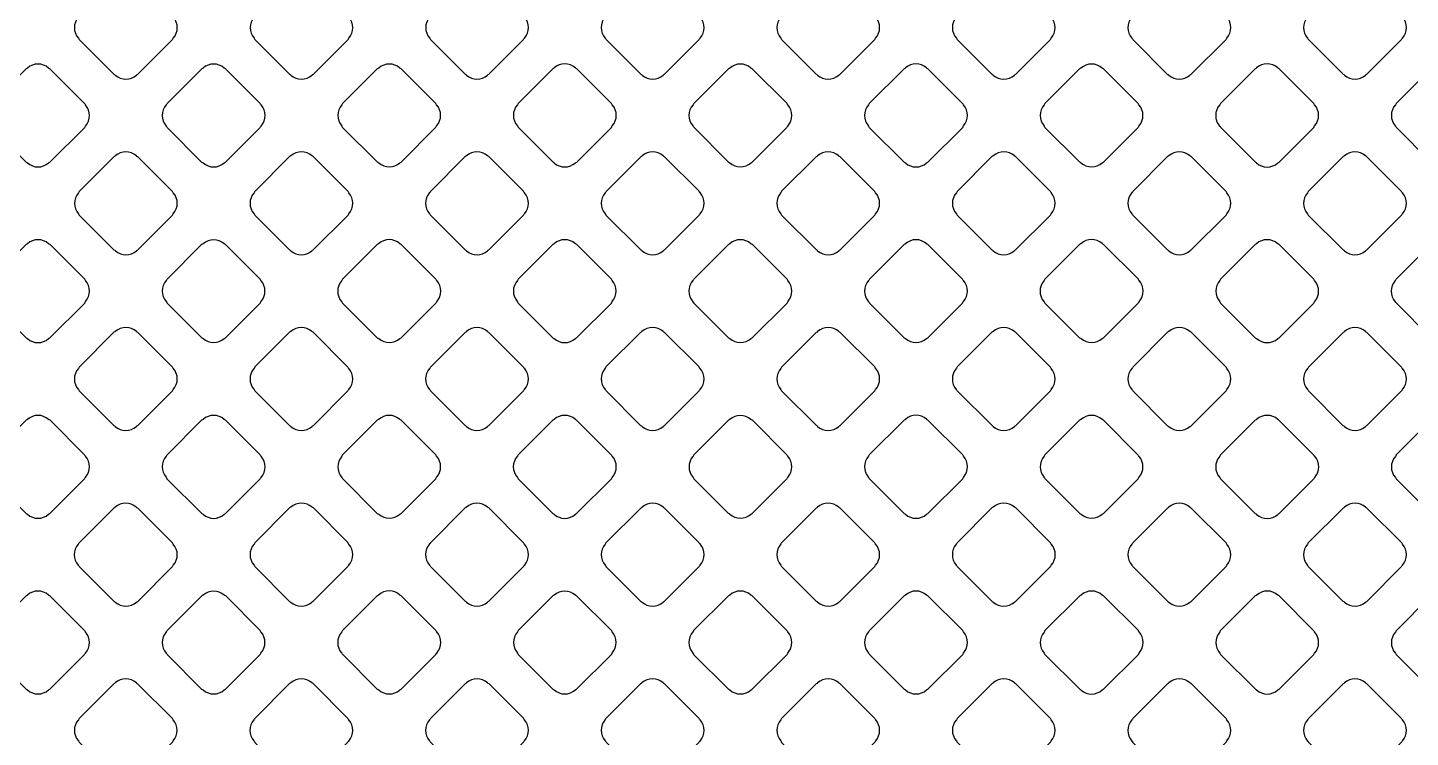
# Model space of a CAD drawing. Header units: millimetres. Extents: x 3440 to 3572, y 2 to 96.
# Drawn here: x 3527.323 to 3529.02, y 62.005 to 62.876 of the extents above; entities that cross this region are included whole.
import ezdxf

# ---------------------------------------------------------------- set-up
doc = ezdxf.new("R2010")
doc.units = ezdxf.units.MM
doc.header["$LTSCALE"] = 23.1
doc.layers.add('gbr-dxf', color=7, linetype='CONTINUOUS')

msp = doc.modelspace()

# ---------------------------------------------------------------- linework, layer by layer
at = {"layer": 'gbr-dxf', "linetype": 'Continuous'}
for points in [[(3527.3851, 62.8889, 0.379249), (3527.3851, 62.863, -0.092348), (3527.3861, 62.8614), (3527.4286, 62.8189, -0.10399), (3527.4304, 62.8178, 0.379308), (3527.4564, 62.8178, -0.09601), (3527.458, 62.8188), (3527.5007, 62.8615, -0.095916), (3527.5016, 62.8631, 0.379422), (3527.5016, 62.8891, -0.087784), (3527.5007, 62.8905), (3527.4579, 62.9333, -0.092233), (3527.4564, 62.9343, 0.3795), (3527.4304, 62.9343, -0.096969), (3527.4288, 62.9333), (3527.3861, 62.8906, -0.096509)], [(3527.6008, 62.8891, 0.379605), (3527.6008, 62.8631, -0.103917), (3527.6018, 62.8613), (3527.6442, 62.8189, -0.10046), (3527.6459, 62.8179, 0.37981), (3527.6719, 62.8179, -0.096625), (3527.6735, 62.8189), (3527.7161, 62.8614, -0.096111), (3527.7171, 62.863, 0.37981), (3527.7171, 62.889, -0.107999), (3527.716, 62.8909), (3527.6736, 62.9333, -0.096314), (3527.6719, 62.9343, 0.379297), (3527.646, 62.9343, -0.096355), (3527.6443, 62.9333), (3527.6017, 62.8907, -0.096423)], [(3527.8163, 62.8631, -0.096475), (3527.8172, 62.8615), (3527.8598, 62.8189, -0.092187), (3527.8614, 62.8179, 0.37889), (3527.8873, 62.8179, -0.096117), (3527.889, 62.8189), (3527.9316, 62.8615, -0.095895), (3527.9326, 62.8632, 0.379201), (3527.9326, 62.8891, -0.10047), (3527.9315, 62.8908), (3527.8892, 62.9332, -0.10399), (3527.8874, 62.9342, 0.379731), (3527.8614, 62.9342, -0.096458), (3527.8598, 62.9333), (3527.8172, 62.8907, -0.096857), (3527.8163, 62.8891, 0.3795)], [(3528.0317, 62.8632, -0.10047), (3528.0328, 62.8615), (3528.0753, 62.8189, -0.096332), (3528.077, 62.8179, 0.37981), (3528.103, 62.8179, -0.096625), (3528.1046, 62.8189), (3528.1471, 62.8614, -0.096111), (3528.1481, 62.863, 0.37981), (3528.1481, 62.889, -0.096458), (3528.1471, 62.8906), (3528.1045, 62.9332, -0.100499), (3528.1028, 62.9342, 0.379731), (3528.0768, 62.9342, -0.096458), (3528.0752, 62.9333), (3528.0327, 62.8908, -0.096627), (3528.0317, 62.8892, 0.379731)], [(3528.2473, 62.8631, -0.104392), (3528.2483, 62.8613), (3528.2907, 62.8189, -0.100151), (3528.2924, 62.8179, 0.379308), (3528.3183, 62.8179, -0.09601), (3528.32, 62.8189), (3528.3626, 62.8615, -0.096227), (3528.3636, 62.8632, 0.379191), (3528.3636, 62.8891, -0.092029), (3528.3627, 62.8907), (3528.32, 62.9333, -0.096539), (3528.3184, 62.9343, 0.379249), (3528.2925, 62.9342, -0.096458), (3528.2908, 62.9333), (3528.2482, 62.8907, -0.096627), (3528.2473, 62.889, 0.379731)], [(3528.4628, 62.8632, -0.104392), (3528.4638, 62.8614), (3528.5063, 62.8189, -0.100476), (3528.508, 62.8179, 0.37981), (3528.534, 62.8179, -0.096625), (3528.5356, 62.8189), (3528.5781, 62.8614, -0.096332), (3528.5791, 62.863, 0.37981), (3528.5791, 62.889, -0.108153), (3528.578, 62.8908), (3528.5355, 62.9333, -0.096111), (3528.5339, 62.9343, 0.379731), (3528.5079, 62.9343, -0.096458), (3528.5063, 62.9333), (3528.4637, 62.8908, -0.096627), (3528.4628, 62.8891, 0.379731)], [(3528.6783, 62.863, -0.088014), (3528.6792, 62.8615), (3528.722, 62.8187, -0.083733), (3528.7234, 62.8179, 0.37981), (3528.7493, 62.8179, -0.096625), (3528.751, 62.8188), (3528.7937, 62.8616, -0.096332), (3528.7947, 62.8632, 0.37981), (3528.7947, 62.8892, -0.092348), (3528.7937, 62.8907), (3528.7512, 62.9333, -0.096111), (3528.7495, 62.9343, 0.379731), (3528.7235, 62.9343, -0.096458), (3528.7219, 62.9333), (3528.6792, 62.8906, -0.096857), (3528.6783, 62.889, 0.379731)], [(3528.8937, 62.8631, -0.087916), (3528.8946, 62.8617), (3528.9374, 62.8189, -0.100215), (3528.9391, 62.8179, 0.379201), (3528.9651, 62.8179, -0.095956), (3528.9667, 62.8189), (3529.0093, 62.8615, -0.096332), (3529.0103, 62.8632, 0.379451), (3529.0103, 62.8891, -0.092162), (3529.0094, 62.8907), (3528.9666, 62.9334, -0.095895), (3528.965, 62.9344, 0.379249), (3528.939, 62.9344, -0.096723), (3528.9374, 62.9334), (3528.8947, 62.8907, -0.096857), (3528.8937, 62.8891, 0.3795)], [(3527.2774, 62.7553, -0.09253), (3527.2784, 62.7538), (3527.3212, 62.711, -0.088207), (3527.3226, 62.7101, 0.379308), (3527.3486, 62.7101, -0.096117), (3527.3502, 62.711), (3527.3929, 62.7537, -0.096227), (3527.3938, 62.7553, 0.379191), (3527.3938, 62.7812, -0.087916), (3527.3929, 62.7827), (3527.3501, 62.8255, -0.092187), (3527.3486, 62.8265, 0.379249), (3527.3226, 62.8265, -0.096458), (3527.321, 62.8255), (3527.2784, 62.7829, -0.096857), (3527.2774, 62.7813, 0.379731)], [(3527.493, 62.7813, 0.379605), (3527.493, 62.7553, -0.104293), (3527.494, 62.7535), (3527.5364, 62.7111, -0.100824), (3527.5381, 62.7101, 0.37981), (3527.5641, 62.7101, -0.096625), (3527.5657, 62.7111), (3527.6084, 62.7537, -0.096332), (3527.6093, 62.7553, 0.37981), (3527.6093, 62.7813, -0.092348), (3527.6084, 62.7829), (3527.5658, 62.8255, -0.096111), (3527.5641, 62.8265, 0.379297), (3527.5382, 62.8265, -0.096367), (3527.5365, 62.8255), (3527.4939, 62.7829, -0.096423)], [(3527.7084, 62.7553, -0.096117), (3527.7094, 62.7537), (3527.7518, 62.7113, -0.107634), (3527.7537, 62.7102, 0.37889), (3527.7796, 62.7102, -0.096117), (3527.7813, 62.7112), (3527.8238, 62.7538, -0.095895), (3527.8248, 62.7554, 0.378934), (3527.8248, 62.7813, -0.100154), (3527.8238, 62.7831), (3527.7814, 62.8255, -0.103746), (3527.7796, 62.8265, 0.379206), (3527.7537, 62.8265, -0.096723), (3527.752, 62.8255), (3527.7094, 62.7829, -0.096627), (3527.7085, 62.7813, 0.3795)], [(3527.9239, 62.7554, -0.087916), (3527.9248, 62.7539), (3527.9678, 62.7109, -0.083), (3527.9692, 62.71, 0.379169), (3527.9951, 62.7101, -0.096625), (3527.9968, 62.711), (3528.0394, 62.7537, -0.096111), (3528.0404, 62.7554, 0.37981), (3528.0404, 62.7813, -0.09253), (3528.0395, 62.7829), (3527.9968, 62.8256, -0.096423), (3527.9951, 62.8266, 0.379731), (3527.9692, 62.8266, -0.096458), (3527.9675, 62.8256), (3527.9249, 62.783, -0.096627), (3527.9239, 62.7813, 0.379523)], [(3528.1395, 62.7553, -0.087613), (3528.1404, 62.7538), (3528.183, 62.7112, -0.100073), (3528.1847, 62.7102, 0.379201), (3528.2107, 62.7102, -0.096625), (3528.2123, 62.7112), (3528.2548, 62.7537, -0.096111), (3528.2558, 62.7553, 0.379451), (3528.2558, 62.7813, -0.092029), (3528.2549, 62.7829), (3528.2122, 62.8255, -0.096539), (3528.2106, 62.8265, 0.379249), (3528.1847, 62.8264, -0.096458), (3528.183, 62.8255), (3528.1405, 62.7829, -0.096627), (3528.1395, 62.7813, 0.3795)], [(3528.3549, 62.7813, 0.379249), (3528.3549, 62.7553, -0.096625), (3528.3559, 62.7537), (3528.3986, 62.711, -0.092233), (3528.4002, 62.71, 0.37981), (3528.4261, 62.71, -0.095956), (3528.4278, 62.711), (3528.4705, 62.7537, -0.096111), (3528.4715, 62.7554, 0.379308), (3528.4715, 62.7813, -0.083262), (3528.4706, 62.7827), (3528.4276, 62.8257, -0.087865), (3528.4262, 62.8266, 0.379112), (3528.4002, 62.8266, -0.096614), (3528.3986, 62.8256), (3528.3559, 62.7829, -0.096195)], [(3528.5705, 62.7553, -0.096723), (3528.5715, 62.7536), (3528.6139, 62.7113, -0.108515), (3528.6157, 62.7102, 0.37981), (3528.6417, 62.7102, -0.095956), (3528.6434, 62.7112), (3528.6859, 62.7537, -0.096111), (3528.6868, 62.7553, 0.37981), (3528.6868, 62.7813, -0.099964), (3528.6858, 62.783), (3528.6435, 62.8254, -0.104264), (3528.6417, 62.8264, 0.379731), (3528.6157, 62.8264, -0.096723), (3528.614, 62.8255), (3528.5715, 62.7829, -0.096627), (3528.5705, 62.7813, 0.379731)], [(3528.7859, 62.7553, -0.087947), (3528.7869, 62.7539), (3528.8298, 62.7109, -0.083549), (3528.8312, 62.71, 0.379201), (3528.8572, 62.71, -0.096625), (3528.8588, 62.711), (3528.9015, 62.7537, -0.096332), (3528.9025, 62.7554, 0.379308), (3528.9025, 62.7813, -0.092052), (3528.9016, 62.7829), (3528.8588, 62.8256, -0.096328), (3528.8572, 62.8266, 0.37947), (3528.8312, 62.8266, -0.096723), (3528.8296, 62.8256), (3528.7869, 62.7829, -0.096627), (3528.786, 62.7813, 0.3795)], [(3529.0016, 62.7553, -0.088014), (3529.0025, 62.7538), (3529.0451, 62.7112, -0.100824), (3529.0469, 62.7102, 0.379092), (3529.0728, 62.7101, -0.095378), (3529.0744, 62.7111), (3529.1171, 62.7538, -0.096036), (3529.1181, 62.7554, 0.378793), (3529.1181, 62.7814, -0.092162), (3529.1171, 62.7829), (3529.0745, 62.8256, -0.096266), (3529.0728, 62.8266, 0.379778), (3529.0469, 62.8266, -0.096723), (3529.0452, 62.8256), (3529.0026, 62.7829, -0.096857), (3529.0016, 62.7813, 0.379731)], [(3527.3852, 62.6475, -0.087946), (3527.3861, 62.6461), (3527.4287, 62.6034, -0.100442), (3527.4305, 62.6024, 0.379422), (3527.4564, 62.6024, -0.096625), (3527.4581, 62.6034), (3527.5006, 62.6459, -0.096111), (3527.5015, 62.6475, 0.379451), (3527.5016, 62.6735, -0.092029), (3527.5006, 62.675), (3527.4579, 62.7177, -0.095895), (3527.4563, 62.7187, 0.378645), (3527.4304, 62.7187, -0.096355), (3527.4287, 62.7177), (3527.3862, 62.6751, -0.096423), (3527.3852, 62.6735, 0.378964)], [(3527.6007, 62.6475, -0.10047), (3527.6017, 62.6458), (3527.6442, 62.6033, -0.096111), (3527.6458, 62.6024, 0.379308), (3527.6717, 62.6023, -0.09601), (3527.6734, 62.6033), (3527.7161, 62.646, -0.096328), (3527.717, 62.6476, 0.378952), (3527.717, 62.6735, -0.09601), (3527.7161, 62.6752), (3527.6733, 62.7179, -0.083374), (3527.6719, 62.7188, 0.37947), (3527.646, 62.7188, -0.096723), (3527.6443, 62.7178), (3527.6017, 62.6751, -0.096627), (3527.6007, 62.6735, 0.379731)], [(3527.8162, 62.6736, 0.379249), (3527.8162, 62.6477, -0.104293), (3527.8172, 62.6459), (3527.8597, 62.6034, -0.100824), (3527.8614, 62.6024, 0.37981), (3527.8874, 62.6024, -0.096625), (3527.8891, 62.6033), (3527.9316, 62.6459, -0.096111), (3527.9326, 62.6475, 0.379451), (3527.9326, 62.6735, -0.107475), (3527.9315, 62.6753), (3527.889, 62.7179, -0.095824), (3527.8873, 62.7188, 0.378939), (3527.8614, 62.7188, -0.096614), (3527.8598, 62.7179), (3527.8172, 62.6752, -0.096527)], [(3528.0318, 62.6476, -0.096475), (3528.0327, 62.6459), (3528.0753, 62.6033, -0.092244), (3528.0769, 62.6024, 0.379201), (3528.1029, 62.6024, -0.096625), (3528.1045, 62.6034), (3528.1471, 62.646, -0.096111), (3528.1481, 62.6476, 0.379308), (3528.1481, 62.6736, -0.100402), (3528.1471, 62.6753), (3528.1047, 62.7177, -0.104677), (3528.1029, 62.7187, 0.37947), (3528.0769, 62.7187, -0.096458), (3528.0753, 62.7177), (3528.0328, 62.6752, -0.096857), (3528.0318, 62.6735, 0.3795)], [(3528.2472, 62.6736, 0.379249), (3528.2473, 62.6477, -0.10047), (3528.2483, 62.646), (3528.2909, 62.6034, -0.096111), (3528.2925, 62.6024, 0.37981), (3528.3185, 62.6024, -0.095956), (3528.3201, 62.6034), (3528.3626, 62.6459, -0.096332), (3528.3636, 62.6475, 0.379308), (3528.3636, 62.6734, -0.095968), (3528.3626, 62.6751), (3528.32, 62.7177, -0.100093), (3528.3183, 62.7187, 0.379112), (3528.2923, 62.7187, -0.096614), (3528.2907, 62.7177), (3528.2482, 62.6753, -0.096195)], [(3528.4628, 62.6475, -0.100399), (3528.4638, 62.6458), (3528.5062, 62.6033, -0.096627), (3528.5079, 62.6024, 0.37981), (3528.5338, 62.6024, -0.096625), (3528.5355, 62.6033), (3528.5781, 62.646, -0.096332), (3528.5791, 62.6476, 0.37981), (3528.5791, 62.6736, -0.096625), (3528.5781, 62.6752), (3528.5354, 62.7179, -0.083651), (3528.534, 62.7188, 0.379731), (3528.5081, 62.7188, -0.096458), (3528.5064, 62.7178), (3528.4637, 62.6751, -0.096857), (3528.4628, 62.6735, 0.379731)], [(3528.6782, 62.6477, -0.100402), (3528.6792, 62.6459), (3528.7219, 62.6033, -0.096527), (3528.7235, 62.6023, 0.379422), (3528.7495, 62.6023, -0.095956), (3528.7511, 62.6033), (3528.7937, 62.6459, -0.096111), (3528.7947, 62.6476, 0.379308), (3528.7947, 62.6735, -0.09601), (3528.7937, 62.6751), (3528.7511, 62.7178, -0.100401), (3528.7494, 62.7188, 0.37947), (3528.7234, 62.7188, -0.096458), (3528.7218, 62.7178), (3528.6792, 62.6752, -0.096857), (3528.6783, 62.6736, 0.379357)], [(3528.8937, 62.6475, -0.084073), (3528.8946, 62.6461), (3528.9374, 62.6033, -0.096857), (3528.939, 62.6023, 0.379092), (3528.965, 62.6023, -0.095383), (3528.9666, 62.6033), (3529.0093, 62.6459, -0.096423), (3529.0102, 62.6476, 0.379087), (3529.0103, 62.6735, -0.095968), (3529.0093, 62.6752), (3528.9667, 62.7177, -0.100093), (3528.965, 62.7188, 0.37947), (3528.939, 62.7187, -0.096723), (3528.9374, 62.7178), (3528.8947, 62.6751, -0.096627), (3528.8937, 62.6734, 0.379731)], [(3527.2774, 62.5657, 0.378889), (3527.2774, 62.5397, -0.087947), (3527.2783, 62.5382), (3527.3212, 62.4954, -0.083596), (3527.3226, 62.4945, 0.379639), (3527.3485, 62.4945, -0.096625), (3527.3502, 62.4955), (3527.3929, 62.5382, -0.096111), (3527.3939, 62.5399, 0.379451), (3527.3939, 62.5658, -0.092029), (3527.3929, 62.5674), (3527.3503, 62.61, -0.095895), (3527.3486, 62.611, 0.378645), (3527.3227, 62.611, -0.096355), (3527.3211, 62.61), (3527.2783, 62.5673, -0.095997)], [(3527.493, 62.5399, -0.10047), (3527.494, 62.5381), (3527.5365, 62.4957, -0.096111), (3527.5381, 62.4947, 0.37981), (3527.5641, 62.4947, -0.095956), (3527.5657, 62.4957), (3527.6082, 62.5382, -0.096332), (3527.6092, 62.5398, 0.37981), (3527.6092, 62.5658, -0.096625), (3527.6082, 62.5674), (3527.5658, 62.6099, -0.100151), (3527.564, 62.6109, 0.379731), (3527.5381, 62.6109, -0.096458), (3527.5364, 62.6099), (3527.494, 62.5675, -0.096627), (3527.493, 62.5658, 0.379731)], [(3527.7083, 62.5398, -0.092139), (3527.7093, 62.5382), (3527.7519, 62.4956, -0.104264), (3527.7537, 62.4946, 0.37981), (3527.7796, 62.4946, -0.096625), (3527.7813, 62.4956), (3527.8239, 62.5382, -0.096111), (3527.8249, 62.5398, 0.37981), (3527.8249, 62.5658, -0.088014), (3527.824, 62.5673), (3527.7812, 62.6101, -0.092289), (3527.7796, 62.611, 0.379731), (3527.7536, 62.611, -0.096723), (3527.752, 62.6101), (3527.7093, 62.5674, -0.096627), (3527.7083, 62.5657, 0.379731)], [(3527.924, 62.5398, -0.10047), (3527.925, 62.5381), (3527.9675, 62.4956, -0.096111), (3527.9691, 62.4946, 0.37981), (3527.9951, 62.4946, -0.095956), (3527.9967, 62.4956), (3528.0394, 62.5382, -0.096332), (3528.0403, 62.5399, 0.379511), (3528.0403, 62.5658, -0.096117), (3528.0394, 62.5675), (3527.9969, 62.61, -0.099933), (3527.9951, 62.611, 0.379206), (3527.9692, 62.611, -0.096723), (3527.9675, 62.61), (3527.925, 62.5674, -0.096627), (3527.924, 62.5658, 0.379731)], [(3528.1394, 62.5398, -0.083622), (3528.1403, 62.5384), (3528.1831, 62.4956, -0.095686), (3528.1848, 62.4946, 0.379169), (3528.2107, 62.4946, -0.096625), (3528.2123, 62.4956), (3528.2549, 62.5382, -0.096332), (3528.2559, 62.5398, 0.37981), (3528.2559, 62.5658, -0.096723), (3528.2549, 62.5674), (3528.2124, 62.61, -0.100519), (3528.2106, 62.611, 0.379731), (3528.1847, 62.611, -0.096458), (3528.183, 62.6101), (3528.1404, 62.5674, -0.096627), (3528.1394, 62.5658, 0.379523)], [(3528.355, 62.5398, -0.091954), (3528.356, 62.5382), (3528.3987, 62.4956, -0.087638), (3528.4002, 62.4946, 0.37981), (3528.4261, 62.4946, -0.096625), (3528.4278, 62.4956), (3528.4704, 62.5382, -0.096111), (3528.4713, 62.5399, 0.37981), (3528.4713, 62.5658, -0.088014), (3528.4704, 62.5673), (3528.4277, 62.61, -0.092289), (3528.4262, 62.6109, 0.379731), (3528.4002, 62.6109, -0.096723), (3528.3986, 62.61), (3528.356, 62.5674, -0.096857), (3528.355, 62.5658, 0.379731)], [(3528.5704, 62.5398, -0.092052), (3528.5713, 62.5382), (3528.614, 62.4956, -0.103973), (3528.6158, 62.4946, 0.379422), (3528.6417, 62.4946, -0.096625), (3528.6434, 62.4956), (3528.686, 62.5382, -0.096332), (3528.687, 62.5398, 0.379451), (3528.687, 62.5658, -0.087613), (3528.6861, 62.5673), (3528.6432, 62.6101, -0.091578), (3528.6416, 62.6111, 0.379249), (3528.6157, 62.611, -0.096723), (3528.614, 62.6101), (3528.5714, 62.5674, -0.096627), (3528.5704, 62.5657, 0.379357)], [(3528.7861, 62.5398, -0.100399), (3528.7871, 62.5381), (3528.8296, 62.4955, -0.096627), (3528.8313, 62.4946, 0.379092), (3528.8572, 62.4945, -0.095378), (3528.8588, 62.4955), (3528.9015, 62.5382, -0.096227), (3528.9025, 62.5398, 0.379087), (3528.9025, 62.5657, -0.09601), (3528.9015, 62.5674), (3528.8589, 62.6099, -0.100401), (3528.8572, 62.611, 0.37947), (3528.8312, 62.6109, -0.096458), (3528.8296, 62.61), (3528.7871, 62.5674, -0.096857), (3528.7861, 62.5658, 0.379731)], [(3529.0015, 62.5657, 0.379589), (3529.0015, 62.5397, -0.083601), (3529.0024, 62.5383), (3529.0452, 62.4955, -0.096527), (3529.0469, 62.4945, 0.378837), (3529.0728, 62.4945, -0.096031), (3529.0744, 62.4955), (3529.1171, 62.5382, -0.096036), (3529.1181, 62.5398, 0.37857), (3529.1181, 62.5657, -0.095968), (3529.1171, 62.5674), (3529.0745, 62.61, -0.100093), (3529.0728, 62.611, 0.378784), (3529.0468, 62.611, -0.095383), (3529.0452, 62.61), (3529.0025, 62.5673, -0.096227)], [(3527.3851, 62.4579, 0.379249), (3527.3851, 62.432, -0.083792), (3527.386, 62.4306), (3527.4287, 62.3879, -0.096627), (3527.4303, 62.3869, 0.37981), (3527.4563, 62.3869, -0.096625), (3527.4579, 62.3879), (3527.5006, 62.4305, -0.096111), (3527.5015, 62.4321, 0.379451), (3527.5016, 62.4581, -0.096259), (3527.5006, 62.4597), (3527.4581, 62.5022, -0.100073), (3527.4564, 62.5032, 0.378939), (3527.4304, 62.5032, -0.096259), (3527.4288, 62.5023), (3527.3861, 62.4595, -0.096539)], [(3527.6007, 62.4321, -0.096475), (3527.6017, 62.4305), (3527.6444, 62.3878, -0.092289), (3527.6459, 62.3868, 0.37981), (3527.6719, 62.3868, -0.096625), (3527.6735, 62.3878), (3527.716, 62.4303, -0.096332), (3527.717, 62.432, 0.37981), (3527.717, 62.4579, -0.10047), (3527.716, 62.4596), (3527.6733, 62.5023, -0.088202), (3527.6718, 62.5033, 0.379731), (3527.6459, 62.5033, -0.096458), (3527.6442, 62.5023), (3527.6017, 62.4598, -0.096627), (3527.6007, 62.4581, 0.379731)], [(3527.8162, 62.432, -0.103999), (3527.8172, 62.4303), (3527.8597, 62.3878, -0.099849), (3527.8614, 62.3868, 0.37889), (3527.8873, 62.3869, -0.096117), (3527.8889, 62.3878), (3527.9316, 62.4305, -0.095895), (3527.9326, 62.4321, 0.379201), (3527.9326, 62.4581, -0.092348), (3527.9316, 62.4596), (3527.889, 62.5022, -0.096111), (3527.8874, 62.5032, 0.379731), (3527.8614, 62.5032, -0.096458), (3527.8598, 62.5022), (3527.8172, 62.4596, -0.096627), (3527.8162, 62.458, 0.3795)], [(3528.0317, 62.4322, -0.108153), (3528.0328, 62.4303), (3528.0752, 62.3879, -0.10399), (3528.077, 62.3869, 0.37981), (3528.103, 62.3869, -0.095956), (3528.1046, 62.3878), (3528.1471, 62.4304, -0.096332), (3528.1481, 62.432, 0.379511), (3528.1481, 62.458, -0.104473), (3528.1471, 62.4598), (3528.1047, 62.5022, -0.107923), (3528.1028, 62.5032, 0.379206), (3528.0768, 62.5032, -0.096458), (3528.0752, 62.5022), (3528.0327, 62.4598, -0.096627), (3528.0317, 62.4581, 0.379731)], [(3528.2473, 62.458, 0.378939), (3528.2473, 62.4321, -0.096614), (3528.2483, 62.4304), (3528.2909, 62.3878, -0.092413), (3528.2924, 62.3869, 0.379201), (3528.3184, 62.3869, -0.095956), (3528.32, 62.3879), (3528.3626, 62.4305, -0.096111), (3528.3636, 62.4321, 0.37981), (3528.3636, 62.4581, -0.100399), (3528.3626, 62.4598), (3528.3202, 62.5022, -0.104691), (3528.3184, 62.5032, 0.3795), (3528.2925, 62.5032, -0.096614), (3528.2908, 62.5022), (3528.2482, 62.4596, -0.096539)], [(3528.4627, 62.4321, -0.096117), (3528.4637, 62.4305), (3528.5065, 62.3878, -0.091578), (3528.508, 62.3868, 0.379201), (3528.534, 62.3868, -0.096625), (3528.5356, 62.3878), (3528.5781, 62.4303, -0.096111), (3528.5791, 62.432, 0.379451), (3528.5791, 62.4579, -0.100588), (3528.5781, 62.4596), (3528.5354, 62.5024, -0.087648), (3528.5339, 62.5033, 0.379249), (3528.5079, 62.5033, -0.096458), (3528.5063, 62.5023), (3528.4637, 62.4598, -0.096627), (3528.4628, 62.4581, 0.3795)], [(3528.6783, 62.432, -0.096625), (3528.6792, 62.4303), (3528.7219, 62.3877, -0.092233), (3528.7235, 62.3867, 0.379092), (3528.7494, 62.3867, -0.095166), (3528.751, 62.3877), (3528.7938, 62.4305, -0.096036), (3528.7948, 62.4321, 0.378793), (3528.7948, 62.458, -0.083163), (3528.7939, 62.4594), (3528.751, 62.5023, -0.087516), (3528.7495, 62.5032, 0.379778), (3528.7235, 62.5032, -0.096723), (3528.7219, 62.5023), (3528.6792, 62.4596, -0.096627), (3528.6783, 62.4579, 0.379731)], [(3528.8938, 62.432, -0.09601), (3528.8948, 62.4304), (3528.9373, 62.3879, -0.108091), (3528.9392, 62.3868, 0.378309), (3528.9651, 62.3868, -0.095383), (3528.9667, 62.3878), (3529.0093, 62.4304, -0.095701), (3529.0103, 62.432, 0.37857), (3529.0102, 62.4579, -0.099971), (3529.0092, 62.4596), (3528.9667, 62.5021, -0.104246), (3528.9649, 62.5032, 0.378945), (3528.939, 62.5032, -0.096217), (3528.9374, 62.5022), (3528.8948, 62.4596, -0.095916), (3528.8938, 62.458, 0.379175)], [(3527.2773, 62.3242, -0.100266), (3527.2783, 62.3225), (3527.3209, 62.28, -0.095701), (3527.3225, 62.279, 0.379169), (3527.3484, 62.279, -0.095956), (3527.3501, 62.28), (3527.3928, 62.3227, -0.096332), (3527.3937, 62.3243, 0.37981), (3527.3937, 62.3503, -0.096625), (3527.3928, 62.3519), (3527.3503, 62.3944, -0.100151), (3527.3486, 62.3954, 0.379731), (3527.3226, 62.3954, -0.096458), (3527.321, 62.3944), (3527.2783, 62.3518, -0.096627), (3527.2774, 62.3502, 0.379523)], [(3527.4929, 62.3244, -0.096507), (3527.4938, 62.3227), (3527.5366, 62.28, -0.092398), (3527.5381, 62.279, 0.379422), (3527.5641, 62.279, -0.096625), (3527.5657, 62.28), (3527.6084, 62.3226, -0.096111), (3527.6093, 62.3243, 0.379308), (3527.6094, 62.3502, -0.099971), (3527.6084, 62.3519), (3527.5658, 62.3945, -0.103973), (3527.564, 62.3955, 0.37947), (3527.5381, 62.3955, -0.096723), (3527.5364, 62.3945), (3527.4939, 62.352, -0.096857), (3527.4929, 62.3503, 0.379357)], [(3527.7084, 62.3502, 0.379249), (3527.7085, 62.3243, -0.088014), (3527.7094, 62.3228), (3527.7519, 62.2802, -0.100824), (3527.7537, 62.2792, 0.37981), (3527.7796, 62.2792, -0.096625), (3527.7813, 62.2802), (3527.8238, 62.3227, -0.096332), (3527.8248, 62.3243, 0.379308), (3527.8248, 62.3503, -0.092052), (3527.8238, 62.3518), (3527.7812, 62.3944, -0.096328), (3527.7796, 62.3954, 0.379112), (3527.7536, 62.3954, -0.096614), (3527.752, 62.3944), (3527.7094, 62.3519, -0.096539)], [(3527.9239, 62.3243, -0.096625), (3527.9249, 62.3226), (3527.9675, 62.2799, -0.092233), (3527.9691, 62.279, 0.37981), (3527.9951, 62.279, -0.095956), (3527.9967, 62.28), (3528.0394, 62.3227, -0.096332), (3528.0404, 62.3243, 0.37981), (3528.0404, 62.3503, -0.083317), (3528.0395, 62.3517), (3527.9966, 62.3946, -0.088202), (3527.9951, 62.3955, 0.379731), (3527.9692, 62.3955, -0.096458), (3527.9675, 62.3946), (3527.9249, 62.3519, -0.096627), (3527.9239, 62.3503, 0.379731)], [(3528.1395, 62.3243, -0.096458), (3528.1405, 62.3226), (3528.1828, 62.2803, -0.108174), (3528.1847, 62.2792, 0.37981), (3528.2107, 62.2792, -0.096625), (3528.2123, 62.2802), (3528.2548, 62.3227, -0.096111), (3528.2558, 62.3243, 0.379511), (3528.2558, 62.3503, -0.100575), (3528.2548, 62.352), (3528.2124, 62.3944, -0.104029), (3528.2106, 62.3954, 0.379206), (3528.1847, 62.3954, -0.096723), (3528.183, 62.3944), (3528.1405, 62.3519, -0.096857), (3528.1395, 62.3502, 0.379731)], [(3528.3549, 62.3243, -0.08785), (3528.3558, 62.3228), (3528.3988, 62.2799, -0.083725), (3528.4002, 62.279, 0.379201), (3528.4261, 62.279, -0.095956), (3528.4278, 62.28), (3528.4705, 62.3227, -0.096111), (3528.4715, 62.3243, 0.379308), (3528.4715, 62.3503, -0.092315), (3528.4705, 62.3519), (3528.4278, 62.3946, -0.096527), (3528.4262, 62.3956, 0.37947), (3528.4002, 62.3955, -0.096458), (3528.3986, 62.3946), (3528.3559, 62.3519, -0.096857), (3528.3549, 62.3503, 0.3795)], [(3528.5705, 62.3243, -0.087613), (3528.5714, 62.3228), (3528.6141, 62.2801, -0.099849), (3528.6159, 62.2791, 0.378633), (3528.6418, 62.2791, -0.096261), (3528.6434, 62.2801), (3528.686, 62.3226, -0.096036), (3528.6869, 62.3243, 0.378798), (3528.6869, 62.3502, -0.092315), (3528.686, 62.3517), (3528.6433, 62.3944, -0.095916), (3528.6417, 62.3954, 0.379778), (3528.6157, 62.3954, -0.096458), (3528.614, 62.3944), (3528.5715, 62.3519, -0.096627), (3528.5705, 62.3502, 0.3795)], [(3528.786, 62.3242, -0.095866), (3528.787, 62.3226), (3528.8297, 62.2799, -0.092121), (3528.8313, 62.2789, 0.378309), (3528.8572, 62.2789, -0.096031), (3528.8588, 62.2799), (3528.9016, 62.3227, -0.096036), (3528.9026, 62.3243, 0.378841), (3528.9026, 62.3502, -0.083163), (3528.9017, 62.3516), (3528.8587, 62.3946, -0.08752), (3528.8573, 62.3955, 0.378645), (3528.8313, 62.3955, -0.096367), (3528.8297, 62.3945), (3528.787, 62.3518, -0.096227), (3528.786, 62.3502, 0.379175)], [(3529.0016, 62.3501, 0.379211), (3529.0016, 62.3242, -0.096723), (3529.0026, 62.3226), (3529.045, 62.2801, -0.108515), (3529.0469, 62.2791, 0.37981), (3529.0729, 62.2791, -0.095956), (3529.0745, 62.28), (3529.117, 62.3225, -0.096111), (3529.118, 62.3242, 0.37975), (3529.118, 62.3501, -0.100266), (3529.117, 62.3519), (3529.0745, 62.3943, -0.104246), (3529.0727, 62.3954, 0.378885), (3529.0468, 62.3954, -0.096528), (3529.0452, 62.3944), (3529.0026, 62.3518, -0.095997)], [(3527.385, 62.2165, -0.095883), (3527.386, 62.2149), (3527.4285, 62.1723, -0.107585), (3527.4304, 62.1712, 0.378847), (3527.4563, 62.1713, -0.096117), (3527.458, 62.1722), (3527.5006, 62.2149, -0.096206), (3527.5016, 62.2165, 0.379201), (3527.5015, 62.2425, -0.100399), (3527.5005, 62.2442), (3527.458, 62.2867, -0.10437), (3527.4562, 62.2877, 0.379762), (3527.4303, 62.2877, -0.096225), (3527.4286, 62.2867), (3527.386, 62.2441, -0.096527), (3527.385, 62.2424, 0.378789)], [(3527.6007, 62.2165, -0.092348), (3527.6016, 62.2149), (3527.6443, 62.1722, -0.088202), (3527.6458, 62.1713, 0.37981), (3527.6718, 62.1713, -0.095956), (3527.6734, 62.1723), (3527.716, 62.2149, -0.096332), (3527.717, 62.2166, 0.37981), (3527.717, 62.2425, -0.104392), (3527.716, 62.2443), (3527.6735, 62.2868, -0.092233), (3527.6719, 62.2877, 0.379731), (3527.646, 62.2877, -0.096458), (3527.6443, 62.2868), (3527.6017, 62.2441, -0.096627), (3527.6007, 62.2425, 0.379731)], [(3527.8162, 62.2166, -0.095968), (3527.8172, 62.215), (3527.8599, 62.1723, -0.092456), (3527.8615, 62.1713, 0.379422), (3527.8874, 62.1713, -0.095956), (3527.8891, 62.1723), (3527.9315, 62.2148, -0.096111), (3527.9325, 62.2164, 0.37981), (3527.9325, 62.2424, -0.100399), (3527.9315, 62.2441), (3527.8888, 62.2868, -0.088207), (3527.8873, 62.2877, 0.379357), (3527.8614, 62.2878, -0.096614), (3527.8597, 62.2868), (3527.8172, 62.2442, -0.096527), (3527.8162, 62.2426, 0.379)], [(3528.0317, 62.2165, -0.103917), (3528.0328, 62.2147), (3528.0751, 62.1724, -0.10046), (3528.0769, 62.1713, 0.37981), (3528.1028, 62.1713, -0.096625), (3528.1045, 62.1723), (3528.1471, 62.2149, -0.096111), (3528.1481, 62.2166, 0.37981), (3528.1481, 62.2426, -0.09253), (3528.1471, 62.2441), (3528.1046, 62.2867, -0.096627), (3528.1029, 62.2877, 0.379731), (3528.0769, 62.2877, -0.096723), (3528.0753, 62.2867), (3528.0327, 62.2441, -0.096857), (3528.0317, 62.2425, 0.379731)], [(3528.2472, 62.2167, -0.107803), (3528.2483, 62.2148), (3528.2907, 62.1724, -0.103973), (3528.2925, 62.1713, 0.379422), (3528.3185, 62.1714, -0.096625), (3528.3201, 62.1723), (3528.3626, 62.2148, -0.096111), (3528.3636, 62.2165, 0.379511), (3528.3636, 62.2424, -0.104256), (3528.3626, 62.2442), (3528.3202, 62.2867, -0.108072), (3528.3183, 62.2877, 0.378645), (3528.2924, 62.2877, -0.095862), (3528.2907, 62.2867), (3528.2482, 62.2442, -0.096423), (3528.2473, 62.2426, 0.379)], [(3528.4627, 62.2424, 0.378406), (3528.4627, 62.2165, -0.087946), (3528.4636, 62.215), (3528.5066, 62.1721, -0.08311), (3528.508, 62.1712, 0.378547), (3528.5339, 62.1712, -0.095883), (3528.5355, 62.1722), (3528.5783, 62.2149, -0.095628), (3528.5793, 62.2166, 0.379011), (3528.5793, 62.2425, -0.092315), (3528.5783, 62.2441), (3528.5356, 62.2868, -0.096527), (3528.534, 62.2877, 0.379083), (3528.508, 62.2877, -0.09601), (3528.5064, 62.2868), (3528.4637, 62.2441, -0.096301)], [(3528.6783, 62.2165, -0.091476), (3528.6793, 62.215), (3528.7221, 62.1721, -0.087529), (3528.7236, 62.1712, 0.378309), (3528.7495, 62.1712, -0.095487), (3528.7511, 62.1722), (3528.7938, 62.2149, -0.095701), (3528.7948, 62.2165, 0.378841), (3528.7947, 62.2424, -0.087916), (3528.7938, 62.2439), (3528.751, 62.2867, -0.091578), (3528.7494, 62.2877, 0.378645), (3528.7235, 62.2877, -0.096355), (3528.7219, 62.2867), (3528.6793, 62.2441, -0.096328), (3528.6783, 62.2425, 0.379175)], [(3528.8938, 62.2423, 0.378661), (3528.8938, 62.2164, -0.092061), (3528.8947, 62.2149), (3528.9373, 62.1723, -0.103973), (3528.9391, 62.1712, 0.379422), (3528.9651, 62.1712, -0.096625), (3528.9667, 62.1722), (3529.0093, 62.2148, -0.096332), (3529.0103, 62.2165, 0.379423), (3529.0103, 62.2424, -0.087284), (3529.0094, 62.2439), (3528.9666, 62.2867, -0.091508), (3528.965, 62.2877, 0.378406), (3528.9391, 62.2877, -0.095487), (3528.9375, 62.2867), (3528.8947, 62.244, -0.0953)], [(3527.2773, 62.1088, -0.096625), (3527.2783, 62.1071), (3527.321, 62.0644, -0.092072), (3527.3226, 62.0635, 0.37981), (3527.3485, 62.0635, -0.096625), (3527.3502, 62.0645), (3527.3928, 62.1071, -0.096332), (3527.3938, 62.1087, 0.379511), (3527.3938, 62.1347, -0.083226), (3527.3929, 62.1361), (3527.3499, 62.179, -0.087645), (3527.3485, 62.18, 0.379206), (3527.3225, 62.1799, -0.096458), (3527.3209, 62.1789), (3527.2783, 62.1364, -0.096627), (3527.2773, 62.1347, 0.379731)], [(3527.4929, 62.1347, 0.37903), (3527.4929, 62.1087, -0.107964), (3527.4939, 62.1069), (3527.5363, 62.0645, -0.103598), (3527.5381, 62.0635, 0.379169), (3527.564, 62.0635, -0.096625), (3527.5656, 62.0645), (3527.6082, 62.1071, -0.096111), (3527.6092, 62.1088, 0.379451), (3527.6092, 62.1347, -0.104473), (3527.6082, 62.1365), (3527.5659, 62.1788, -0.10739), (3527.564, 62.1799, 0.378939), (3527.5381, 62.1799, -0.096259), (3527.5365, 62.1789), (3527.4939, 62.1363, -0.095895)], [(3527.7083, 62.1087, -0.083317), (3527.7092, 62.1073), (3527.752, 62.0645, -0.096111), (3527.7537, 62.0635, 0.37981), (3527.7796, 62.0635, -0.095956), (3527.7813, 62.0645), (3527.8239, 62.1072, -0.096332), (3527.8249, 62.1088, 0.37981), (3527.8249, 62.1348, -0.096625), (3527.8239, 62.1364), (3527.7813, 62.179, -0.100151), (3527.7796, 62.18, 0.379731), (3527.7536, 62.18, -0.096458), (3527.752, 62.179), (3527.7093, 62.1364, -0.096627), (3527.7083, 62.1347, 0.379731)], [(3527.924, 62.1088, -0.09253), (3527.925, 62.1072), (3527.9676, 62.0645, -0.088207), (3527.9691, 62.0636, 0.37981), (3527.9951, 62.0636, -0.096625), (3527.9967, 62.0646), (3528.0393, 62.1072, -0.096332), (3528.0403, 62.1088, 0.37981), (3528.0403, 62.1348, -0.087784), (3528.0394, 62.1363), (3527.9967, 62.1789, -0.092233), (3527.9951, 62.1799, 0.379731), (3527.9692, 62.1799, -0.096458), (3527.9675, 62.1789), (3527.925, 62.1364, -0.096857), (3527.924, 62.1347, 0.379731)], [(3528.1394, 62.1088, -0.092162), (3528.1403, 62.1072), (3528.1829, 62.0646, -0.103923), (3528.1847, 62.0635, 0.379201), (3528.2107, 62.0635, -0.096625), (3528.2123, 62.0645), (3528.2549, 62.1071, -0.096111), (3528.2559, 62.1088, 0.379451), (3528.2559, 62.1347, -0.087916), (3528.255, 62.1362), (3528.2122, 62.1791, -0.092187), (3528.2106, 62.18, 0.379249), (3528.1847, 62.18, -0.096458), (3528.183, 62.179), (3528.1403, 62.1364, -0.096627), (3528.1394, 62.1347, 0.3795)], [(3528.355, 62.1088, -0.100076), (3528.356, 62.1071), (3528.3986, 62.0645, -0.096328), (3528.4003, 62.0635, 0.378897), (3528.4262, 62.0635, -0.096031), (3528.4278, 62.0645), (3528.4705, 62.1071, -0.096036), (3528.4715, 62.1088, 0.378798), (3528.4715, 62.1347, -0.096323), (3528.4705, 62.1363), (3528.4279, 62.1789, -0.100254), (3528.4262, 62.1799, 0.379778), (3528.4002, 62.1799, -0.096723), (3528.3986, 62.1789), (3528.356, 62.1364, -0.096627), (3528.355, 62.1347, 0.379357)], [(3528.5705, 62.1087, -0.087881), (3528.5714, 62.1072), (3528.6144, 62.0643, -0.083549), (3528.6158, 62.0634, 0.379052), (3528.6417, 62.0635, -0.096117), (3528.6433, 62.0644), (3528.6861, 62.1072, -0.0953), (3528.6871, 62.1088, 0.379163), (3528.687, 62.1347, -0.09253), (3528.6861, 62.1363), (3528.6434, 62.179, -0.096627), (3528.6418, 62.1799, 0.379141), (3528.6158, 62.18, -0.095487), (3528.6142, 62.179), (3528.5715, 62.1363, -0.095895), (3528.5705, 62.1346, 0.378518)], [(3528.7861, 62.1347, 0.379206), (3528.7861, 62.1087, -0.091954), (3528.7871, 62.1072), (3528.8298, 62.0644, -0.087638), (3528.8313, 62.0635, 0.37981), (3528.8573, 62.0635, -0.096625), (3528.8589, 62.0645), (3528.9015, 62.107, -0.096111), (3528.9025, 62.1087, 0.37981), (3528.9025, 62.1347, -0.088014), (3528.9016, 62.1361), (3528.8588, 62.1789, -0.092289), (3528.8573, 62.1799, 0.379523), (3528.8313, 62.1799, -0.096265), (3528.8297, 62.1789), (3528.7871, 62.1363, -0.095759)], [(3529.0016, 62.1086, -0.092348), (3529.0025, 62.107), (3529.045, 62.0646, -0.10399), (3529.0468, 62.0635, 0.37981), (3529.0728, 62.0635, -0.095956), (3529.0744, 62.0645), (3529.117, 62.1071, -0.096111), (3529.118, 62.1088, 0.37981), (3529.118, 62.1348, -0.087748), (3529.1171, 62.1362), (3529.0744, 62.1789, -0.092072), (3529.0728, 62.1799, 0.379731), (3529.0469, 62.1799, -0.096723), (3529.0452, 62.1789), (3529.0026, 62.1362, -0.096627), (3529.0016, 62.1346, 0.379731)], [(3527.3851, 62.001, -0.096117), (3527.3861, 61.9993), (3527.4287, 61.9567, -0.09197), (3527.4303, 61.9558, 0.37889), (3527.4562, 61.9558, -0.096117), (3527.4578, 61.9567), (3527.5005, 61.9994, -0.095895), (3527.5015, 62.001, 0.378934), (3527.5015, 62.027, -0.082876), (3527.5006, 62.0284), (3527.4578, 62.0712, -0.087645), (3527.4563, 62.0721, 0.379206), (3527.4303, 62.0721, -0.096458), (3527.4287, 62.0711), (3527.3861, 62.0286, -0.096627), (3527.3851, 62.0269, 0.3795)], [(3527.6006, 62.0269, 0.37903), (3527.6006, 62.001, -0.104215), (3527.6016, 61.9992), (3527.6441, 61.9567, -0.099645), (3527.6458, 61.9557, 0.379169), (3527.6718, 61.9557, -0.095956), (3527.6734, 61.9567), (3527.716, 61.9993, -0.096332), (3527.717, 62.0009, 0.379308), (3527.717, 62.0269, -0.107677), (3527.716, 62.0287), (3527.6734, 62.0713, -0.096328), (3527.6718, 62.0722, 0.379112), (3527.6459, 62.0722, -0.096614), (3527.6442, 62.0713), (3527.6015, 62.0286, -0.096539)], [(3527.8162, 62.001, -0.09601), (3527.8172, 61.9994), (3527.8598, 61.9568, -0.092398), (3527.8614, 61.9558, 0.379422), (3527.8873, 61.9558, -0.096625), (3527.889, 61.9568), (3527.9316, 61.9994, -0.096111), (3527.9326, 62.0011, 0.37981), (3527.9326, 62.027, -0.099964), (3527.9315, 62.0288), (3527.8892, 62.0711, -0.104264), (3527.8874, 62.0722, 0.3795), (3527.8614, 62.0722, -0.096614), (3527.8598, 62.0712), (3527.8172, 62.0286, -0.096539), (3527.8162, 62.0269, 0.378699)], [(3528.0317, 62.0271, 0.379249), (3528.0317, 62.0011, -0.100399), (3528.0328, 61.9994), (3528.0753, 61.9568, -0.096627), (3528.077, 61.9558, 0.37981), (3528.103, 61.9558, -0.096625), (3528.1046, 61.9568), (3528.1471, 61.9993, -0.096332), (3528.1481, 62.0009, 0.379308), (3528.1481, 62.0269, -0.095968), (3528.1471, 62.0285), (3528.1045, 62.0712, -0.100093), (3528.1028, 62.0722, 0.379112), (3528.0768, 62.0722, -0.096614), (3528.0752, 62.0712), (3528.0327, 62.0287, -0.096539)], [(3528.2473, 62.001, -0.103999), (3528.2483, 61.9992), (3528.2908, 61.9567, -0.100073), (3528.2925, 61.9557, 0.378647), (3528.3184, 61.9557, -0.095383), (3528.32, 61.9567), (3528.3627, 61.9994, -0.096036), (3528.3637, 62.001, 0.37829), (3528.3637, 62.0269, -0.091854), (3528.3628, 62.0285), (3528.32, 62.0712, -0.095796), (3528.3184, 62.0722, 0.379347), (3528.2925, 62.0722, -0.096458), (3528.2908, 62.0712), (3528.2482, 62.0286, -0.096627), (3528.2473, 62.027, 0.3795)], [(3528.4628, 62.001, -0.099643), (3528.4638, 61.9993), (3528.5064, 61.9567, -0.096099), (3528.5081, 61.9557, 0.378309), (3528.5339, 61.9557, -0.095487), (3528.5356, 61.9567), (3528.5783, 61.9994, -0.095701), (3528.5792, 62.001, 0.378841), (3528.5792, 62.0269, -0.096475), (3528.5782, 62.0286), (3528.5357, 62.0712, -0.100299), (3528.534, 62.0722, 0.378645), (3528.508, 62.0722, -0.096355), (3528.5064, 62.0712), (3528.4638, 62.0286, -0.096328), (3528.4628, 62.0269, 0.379175)], [(3528.6783, 62.0268, 0.379035), (3528.6783, 62.0009, -0.083163), (3528.6791, 61.9995), (3528.722, 61.9567, -0.095701), (3528.7236, 61.9557, 0.379169), (3528.7496, 61.9557, -0.095956), (3528.7512, 61.9567), (3528.7938, 61.9993, -0.096111), (3528.7948, 62.001, 0.37981), (3528.7948, 62.0269, -0.096458), (3528.7938, 62.0286), (3528.7513, 62.0711, -0.100824), (3528.7495, 62.0721, 0.379523), (3528.7236, 62.0722, -0.096265), (3528.7219, 62.0712), (3528.6792, 62.0285, -0.096405)], [(3528.8939, 62.0009, -0.087613), (3528.8948, 61.9995), (3528.9374, 61.9568, -0.099849), (3528.9391, 61.9558, 0.37889), (3528.965, 61.9558, -0.096117), (3528.9667, 61.9568), (3529.0092, 61.9994, -0.095895), (3529.0102, 62.001, 0.379201), (3529.0102, 62.0269, -0.092348), (3529.0092, 62.0285), (3528.9667, 62.0711, -0.096111), (3528.965, 62.0721, 0.379731), (3528.939, 62.0721, -0.096458), (3528.9374, 62.0711), (3528.8949, 62.0285, -0.096627), (3528.8939, 62.0269, 0.3795)]]:
    msp.add_lwpolyline(points, format="xyb", close=True, dxfattribs=at)

doc.saveas('drawing.dxf')
